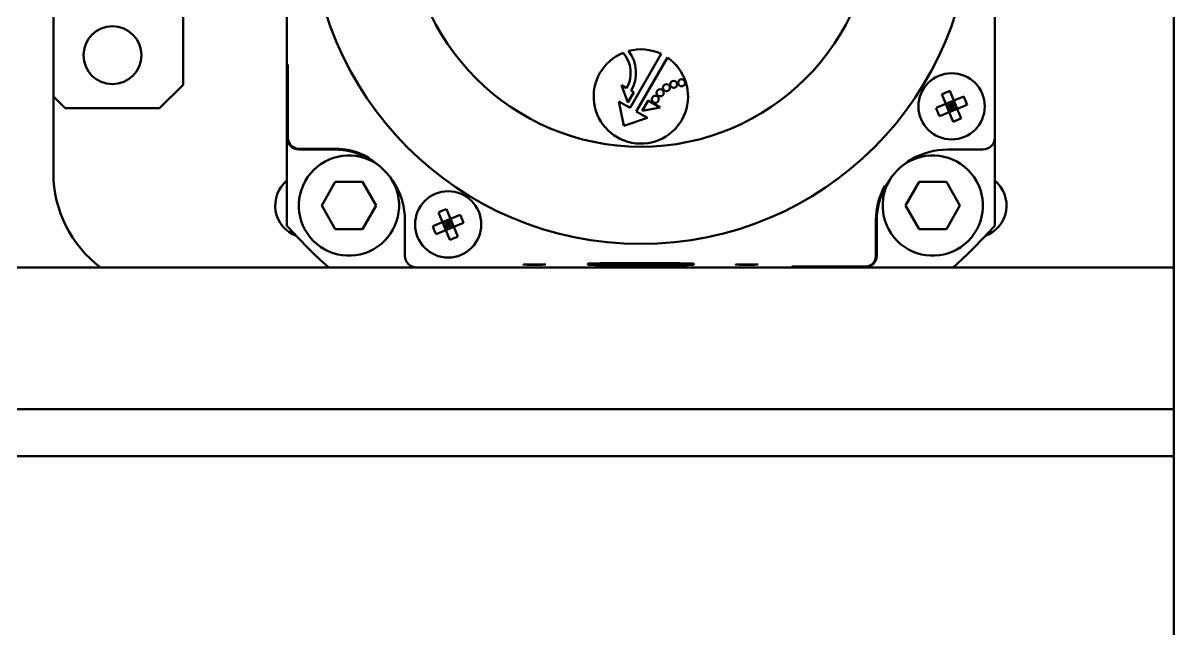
# Model space of a CAD drawing. Header units: millimetres. Extents: x 845401 to 948039, y 511594 to 550263.
# Drawn here: x 914046.6 to 914144.2, y 544515.6 to 544566.9 of the extents above; entities that cross this region are included whole.
import ezdxf

# ---------------------------------------------------------------- set-up
doc = ezdxf.new("R2010")
doc.units = ezdxf.units.MM
doc.layers.add('可见 (ISO)', color=7, linetype='Continuous', lineweight=50)

# ---------------------------------------------------------------- blocks, each defined once
blk = doc.blocks.new('A$C2A4E01FC')
at = {"layer": '可见 (ISO)', "color": 251}
for p, q in [((1787.5, 703.351), (1787.5, 450.351)), ((1692.5, 529.351), (1692.5, 609.351)), ((1712.3, 570.351), (1712.3, 538.551)), ((1703.5, 536.851), (1703.5, 565.851)), ((1772.3, 532.351), (1772.3, 564.151)), ((1741.397, 534.887), (1744.035, 539.455)), ((1744.554, 539.155), (1741.916, 534.587)), ((1712.3, 532.351), (1712.3, 538.551)), ((1712.373, 538.551), (1712.373, 532.351)), ((1703.5, 536.851), (1701.5, 534.851)), ((1741.2, 535.346), (1740.661, 536.812)), ((1740.661, 536.812), (1741.094, 536.562)), ((1693.5, 534.851), (1692.5, 535.851)), ((1741.7, 536.212), (1741.2, 535.346)), ((1741.484, 536.337), (1741.7, 536.212)), ((1767.824, 536.038), (1768.163, 535.216)), ((1768.847, 535.499), (1768.508, 536.321)), ((1769.67, 535.838), (1768.847, 535.499)), ((1693.5, 534.851), (1701.5, 534.851)), ((1740.857, 533.351), (1740.444, 535.437)), ((1740.444, 535.437), (1741.397, 534.887)), ((1742.413, 534.646), (1742.913, 535.512)), ((1743.952, 534.912), (1742.413, 534.646)), ((1742.913, 535.512), (1743.952, 534.912)), ((1768.163, 535.216), (1767.341, 534.876)), ((1768.847, 535.499), (1768.163, 535.216)), ((1768.163, 535.216), (1768.446, 534.532)), ((1768.647, 535.015), (1768.163, 535.216)), ((1768.647, 535.015), (1768.305, 534.874)), ((1768.446, 534.532), (1768.647, 535.015)), ((1768.446, 534.532), (1769.13, 534.815)), ((1768.647, 535.015), (1768.505, 535.357)), ((1768.847, 535.499), (1768.647, 535.015)), ((1768.647, 535.015), (1768.989, 535.157)), ((1768.647, 535.015), (1768.788, 534.673)), ((1768.647, 535.015), (1769.13, 534.815)), ((1769.13, 534.815), (1768.847, 535.499)), ((1769.13, 534.815), (1769.952, 535.154)), ((1769.47, 533.992), (1769.13, 534.815)), ((1742.869, 534.037), (1740.857, 533.351)), ((1741.916, 534.587), (1742.869, 534.037)), ((1767.624, 534.192), (1768.446, 534.532)), ((1768.446, 534.532), (1768.786, 533.71)), ((1712.3, 524.893), (1712.3, 532.351)), ((1772.3, 532.351), (1772.3, 524.893)), ((1713.3, 531.424), (1716.3, 531.424)), ((1716.3, 531.351), (1713.3, 531.351)), ((1768.3, 531.351), (1771.3, 531.351)), ((1715.242, 526.602), (1716.397, 528.602)), ((1716.397, 528.602), (1718.706, 528.602)), ((1718.706, 528.602), (1719.861, 526.602)), ((1764.739, 526.602), (1765.894, 528.602)), ((1765.894, 528.602), (1768.203, 528.602)), ((1768.203, 528.602), (1769.358, 526.602)), ((1716.397, 524.602), (1715.242, 526.602)), ((1719.861, 526.602), (1718.706, 524.602)), ((1725.141, 526.027), (1725.481, 525.205)), ((1726.165, 525.487), (1725.825, 526.31)), ((1765.894, 524.602), (1764.739, 526.602)), ((1769.358, 526.602), (1768.203, 524.602)), ((1722.3, 525.351), (1722.3, 522.351)), ((1725.481, 525.205), (1724.659, 524.865)), ((1726.165, 525.487), (1725.481, 525.205)), ((1725.481, 525.205), (1725.764, 524.521)), ((1725.481, 525.205), (1725.964, 525.004)), ((1725.964, 525.004), (1725.622, 524.863)), ((1725.964, 525.004), (1725.764, 524.521)), ((1725.964, 525.004), (1725.823, 525.346)), ((1725.964, 525.004), (1726.165, 525.487)), ((1725.964, 525.004), (1726.306, 525.146)), ((1726.448, 524.804), (1725.964, 525.004)), ((1725.964, 525.004), (1726.106, 524.662)), ((1726.987, 525.827), (1726.165, 525.487)), ((1726.448, 524.804), (1726.165, 525.487)), ((1726.448, 524.804), (1727.27, 525.143)), ((1762.227, 522.351), (1762.227, 525.351)), ((1762.3, 525.351), (1762.3, 522.351)), ((1718.706, 524.602), (1716.397, 524.602)), ((1724.941, 524.181), (1725.764, 524.521)), ((1725.764, 524.521), (1726.448, 524.804)), ((1725.764, 524.521), (1726.103, 523.699)), ((1726.787, 523.981), (1726.448, 524.804)), ((1768.203, 524.602), (1765.894, 524.602)), ((1787.5, 521.351), (1592, 521.351)), ((1723.3, 521.351), (1715.843, 521.351)), ((1723.3, 521.351), (1755.1, 521.351)), ((1737.8, 521.587), (1737.8, 521.674)), ((1739.8, 521.709), (1744.8, 521.709)), ((1744.8, 521.552), (1739.8, 521.552)), ((1746.8, 521.674), (1746.8, 521.587)), ((1755.1, 521.424), (1761.3, 521.424)), ((1761.3, 521.351), (1755.1, 521.351)), ((1768.758, 521.351), (1761.3, 521.351)), ((1787.5, 509.351), (1592, 509.351)), ((1787.5, 505.351), (1632.642, 505.351))]:
    blk.add_line(p, q, dxfattribs=at)
for centre, radius in [((1742.3, 551.351), 28), ((1742.3, 551.351), 19.758), ((1697.5, 539.351), 2.459), ((1768.647, 535.015), 2.808), ((1744.468, 536.594), 0.3), ((1745.087, 536.882), 0.3), ((1745.757, 537.013), 0.3), ((1743.527, 535.619), 0.3), ((1743.938, 536.165), 0.3), ((1725.964, 525.004), 2.808)]:
    blk.add_circle(centre, radius, dxfattribs=at)
for centre, radius, start, end in [((1742.3, 535.851), 4, 64.30122, 105.17774), ((1738.836, 537.851), 3.05, 330.24888, 37.58887), ((1742.3, 535.851), 4, 112.06885, 55.69878), ((1738.836, 537.851), 2.6, 330.29196, 41.03443), ((1713.3, 532.351), 1, 180, 270), ((1713.3, 532.351), 0.927, 180, 270), ((1771.3, 532.351), 1, 270, 0), ((1717.551, 526.602), 4.25, 55.14169, 34.85831), ((1716.3, 525.351), 6.073, 60.86804, 90), ((1716.3, 525.351), 6, 60.50725, 90), ((1767.049, 526.602), 4.25, 145.14169, 124.85831), ((1768.3, 525.351), 6, 90, 150.50725), ((1716.3, 525.351), 6, 0, 60.50725), ((1702.5, 529.351), 10, 180, 233.1301), ((1714.05, 526.601), 2.75, 129.5212, 249.56169), ((1768.3, 525.351), 6.073, 150.86804, 180), ((1768.3, 525.351), 6, 150.50725, 180), ((1770.55, 526.601), 2.75, 290.43831, 50.4788), ((1742.3, 551.351), 40, 221.40962, 228.59038), ((1742.3, 551.351), 40, 311.40962, 318.59038), ((1723.3, 522.351), 1, 180, 270), ((1761.3, 522.351), 1, 270, 0), ((1761.3, 522.351), 0.927, 270, 0)]:
    blk.add_arc(centre, radius, start, end, dxfattribs=at)
for centre, major_axis, ratio, start_param, end_param in [((1712.8, 538.551), (-0.5, 0), 0.999848, 0, 0.548323), ((1769.254, 533.546), (4.229, 1.747), 0.624695, 1.48985, 1.651743), ((1767.178, 534.408), (1.747, -4.229), 0.624695, 1.48985, 1.651743), ((1770.116, 535.622), (1.747, -4.229), 0.624695, 4.631443, 4.793335), ((1768.04, 536.484), (-4.229, -1.747), 0.624695, 1.48985, 1.651743), ((1726.571, 523.535), (-4.229, -1.747), 0.624695, 4.631443, 4.793335), ((1724.495, 524.397), (1.747, -4.229), 0.624695, 1.48985, 1.651743), ((1727.433, 525.611), (-1.747, 4.229), 0.624695, 1.48985, 1.651743), ((1725.357, 526.473), (-4.229, -1.747), 0.624695, 1.48985, 1.651743), ((1739.8, 521.674), (2, 0), 0.017455, 1.570796, 3.141593), ((1739.8, 521.587), (2, 0), 0.017455, 3.141593, 4.712389), ((1744.8, 521.674), (2, 0), 0.017455, 0, 1.570796), ((1744.8, 521.587), (2, 0), 0.017455, 4.712389, 6.283185), ((1755.1, 521.851), (0, -0.5), 0.999848, 0, 0.548323)]:
    blk.add_ellipse(centre, major_axis=major_axis, ratio=ratio, start_param=start_param, end_param=end_param, dxfattribs=at)
for centre in [(1733.3, 521.601), (1751.3, 521.601)]:
    blk.add_ellipse(centre, major_axis=(0.95, 0), ratio=0.017455, dxfattribs=at)
for points in [[(1719.068, 530.757), (1719.091, 530.718), (1719.118, 530.682), (1719.181, 530.621), (1719.216, 530.595), (1719.254, 530.573)], [(1762.894, 528.119), (1762.933, 528.142), (1762.968, 528.169), (1763.03, 528.232), (1763.056, 528.267), (1763.078, 528.305)]]:
    blk.add_open_spline(points, degree=3, knots=[-0.02643755, -0.02643755, -0.02643755, -0.02643755, -0.01298723, -0.01298723, 0, 0, 0, 0], dxfattribs=at)

msp = doc.modelspace()

# ---------------------------------------------------------------- block references
msp.add_blockref('A$C2A4E01FC', (912356.693, 544024.865))

doc.saveas('drawing.dxf')
